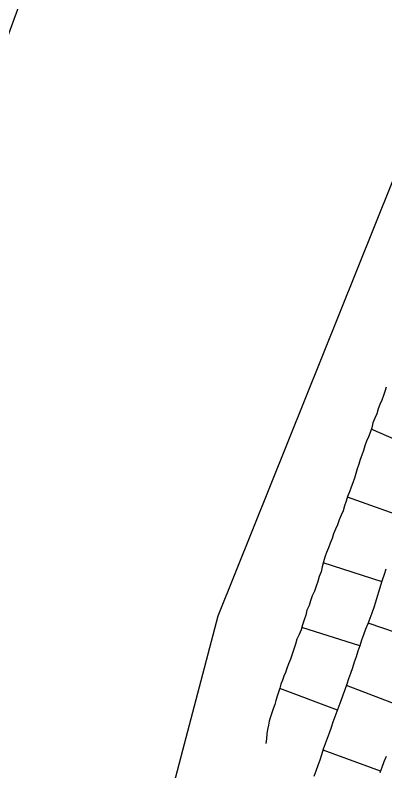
# Model space of a CAD drawing. Extents: x 703186 to 703989, y 1560402 to 1561368.
# Drawn here: x 703493.7 to 703520.9, y 1560805.8 to 1560861.4 of the extents above; entities that cross this region are included whole.
import ezdxf

# ---------------------------------------------------------------- set-up
doc = ezdxf.new("R2010")
doc.units = 0
for name, color, linetype in [('10124_2002_REAL', 30, 'Continuous'), ('AGROCAD PLL', 7, 'Continuous'), ('PANTE_2002', 7, 'Continuous')]:
    doc.layers.add(name, color=color, linetype=linetype)

msp = doc.modelspace()

# ---------------------------------------------------------------- linework, layer by layer
at = {"layer": '10124_2002_REAL'}
for points in [[(703520.9626, 1560834.0771), (703520.8756, 1560833.777), (703520.7645, 1560833.4635), (703520.6439, 1560833.1404), (703520.5, 1560832.8237), (703520.3743, 1560832.4876), (703520.2725, 1560832.1397), (703520.1328, 1560831.8039), (703519.9922, 1560831.4629), (703519.9103, 1560831.0951), (703519.7934, 1560830.7535), (703519.6668, 1560830.4283), (703519.5298, 1560830.111), (703519.4035, 1560829.775), (703519.2973, 1560829.4387), (703519.1803, 1560829.0917), (703519.0689, 1560828.7629), (703518.9573, 1560828.4292), (703518.8469, 1560828.0927), (703518.7449, 1560827.7545), (703518.6525, 1560827.4103), (703518.5303, 1560827.0664), (703518.3973, 1560826.7332), (703518.272, 1560826.3926), (703518.1376, 1560826.0565), (703518.0276, 1560825.7047), (703517.9101, 1560825.3565), (703517.7991, 1560825.0125), (703517.6725, 1560824.6714), (703517.5246, 1560824.3336), (703517.3977, 1560823.9843), (703517.2439, 1560823.6457), (703517.1089, 1560823.3073), (703516.9877, 1560822.9651), (703516.85, 1560822.6222), (703516.7197, 1560822.2863), (703516.5951, 1560821.9368), (703516.4703, 1560821.5945), (703516.3505, 1560821.2476), (703516.2727, 1560820.8874), (703516.179, 1560820.5256), (703516.0495, 1560820.1801), (703515.9397, 1560819.8202), (703515.8294, 1560819.4573), (703515.696, 1560819.0954), (703515.5402, 1560818.7569), (703515.4188, 1560818.3958), (703515.2985, 1560818.0456), (703515.1473, 1560817.7018), (703515.0665, 1560817.3403), (703514.9325, 1560816.9918), (703514.8246, 1560816.6182), (703514.7117, 1560816.2687), (703514.5847, 1560815.9151), (703514.4139, 1560815.5633), (703514.2996, 1560815.2037), (703514.1815, 1560814.8404), (703514.0485, 1560814.4716), (703513.9439, 1560814.1109), (703513.779, 1560813.7506), (703513.6564, 1560813.4214), (703513.5568, 1560813.1319), (703513.4477, 1560812.8499), (703513.3585, 1560812.5643), (703513.2364, 1560812.2642), (703513.1476, 1560811.962), (703513.0503, 1560811.6672), (703512.9633, 1560811.3771), (703512.8699, 1560811.0719), (703512.7853, 1560810.7601), (703512.6738, 1560810.4558), (703512.5671, 1560810.1561), (703512.4747, 1560809.8601), (703512.3782, 1560809.5577), (703512.3129, 1560809.2531), (703512.2479, 1560808.9402), (703512.2074, 1560808.607), (703512.1742, 1560808.2512), (703512.1315, 1560807.8972)], [(703515.6844, 1560805.5081), (703515.8198, 1560805.9097), (703515.9737, 1560806.3058), (703516.1171, 1560806.7049), (703516.2418, 1560807.107), (703516.3706, 1560807.5053), (703516.5115, 1560807.8997), (703516.6561, 1560808.2974), (703516.7955, 1560808.6961), (703516.9462, 1560809.0944), (703517.079, 1560809.5018), (703517.2263, 1560809.8993), (703517.3727, 1560810.2882), (703517.519, 1560810.6744), (703517.6669, 1560811.0751), (703517.807, 1560811.4802), (703517.9575, 1560811.8789), (703518.0953, 1560812.2839), (703518.2254, 1560812.6899), (703518.3775, 1560813.0857), (703518.5147, 1560813.4923), (703518.6486, 1560813.8988), (703518.7822, 1560814.3063), (703518.9214, 1560814.7125), (703519.0496, 1560815.1152), (703519.191, 1560815.5163), (703519.3392, 1560815.9113), (703519.4758, 1560816.3194), (703519.6357, 1560816.7203), (703519.7979, 1560817.1174), (703519.9347, 1560817.5122), (703520.076, 1560817.9149), (703520.2069, 1560818.3152), (703520.3351, 1560818.7255), (703520.4472, 1560819.1336), (703520.5844, 1560819.5387), (703520.7114, 1560819.9376), (703520.8381, 1560820.3425), (703520.9641, 1560820.7426)], [(703520.9742, 1560806.9554), (703520.8031, 1560806.5565), (703520.6536, 1560806.153), (703520.5075, 1560805.757)]]:
    msp.add_lwpolyline(points, dxfattribs=at)
at = {"layer": 'AGROCAD PLL', "color": 3, "true_color": 0x00ff00}
for points in [[(703523.9956, 1560829.2145), (703519.8773, 1560830.9986)], [(703520.6657, 1560819.794), (703516.3344, 1560821.173)], [(703519.0352, 1560815.07), (703514.7637, 1560816.4298)], [(703522.2305, 1560810.5804), (703518.054, 1560812.1626)], [(703517.3952, 1560810.3477), (703513.1461, 1560811.9573)], [(703517.3952, 1560810.3477), (703513.1462, 1560811.9573)], [(703520.5506, 1560805.8738), (703516.3448, 1560807.4255)]]:
    msp.add_lwpolyline(points, dxfattribs=at)
at = {"layer": 'AGROCAD PLL', "color": 5, "true_color": 0x0000ff}
for points in [[(703522.3136, 1560824.5124), (703518.1216, 1560826.0054)], [(703523.8182, 1560815.3199), (703519.6418, 1560816.7356)], [(703523.8182, 1560815.3199), (703519.6419, 1560816.7356)]]:
    msp.add_lwpolyline(points, dxfattribs=at)
at = {"layer": 'PANTE_2002'}
for points in [[(703445.8756, 1560931.0997), (703527.5263, 1560925.1196), (703528.4141, 1560915.5901), (703528.0988, 1560909.9929), (703524.6592, 1560903.1137), (703511.9591, 1560893.5887), (703502.1695, 1560878.772), (703493.9674, 1560862.1032), (703488.4112, 1560847.0219)], [(703541.4713, 1560741.087), (703534.8338, 1560747.3276), (703533.655, 1560749.3905), (703523.0717, 1560758.3863), (703517.5154, 1560761.0322), (703516.9948, 1560761.2159), (703499.8788, 1560769.1858), (703498.9263, 1560772.5196), (703498.6088, 1560777.2821), (703499.5613, 1560782.8384), (703508.61, 1560817.2872), (703521.4094, 1560849.1347), (703527.3626, 1560861.3717), (703535.4388, 1560873.4848), (703550.7431, 1560890.0637), (703556.5791, 1560901.5836), (703558.9603, 1560905.2878), (703560.5478, 1560906.6107), (703562.1353, 1560907.5367), (703564.3843, 1560908.1982), (703570.6623, 1560908.0871), (703575.3184, 1560908.0046)]]:
    msp.add_lwpolyline(points, dxfattribs=at)

doc.saveas('drawing.dxf')
